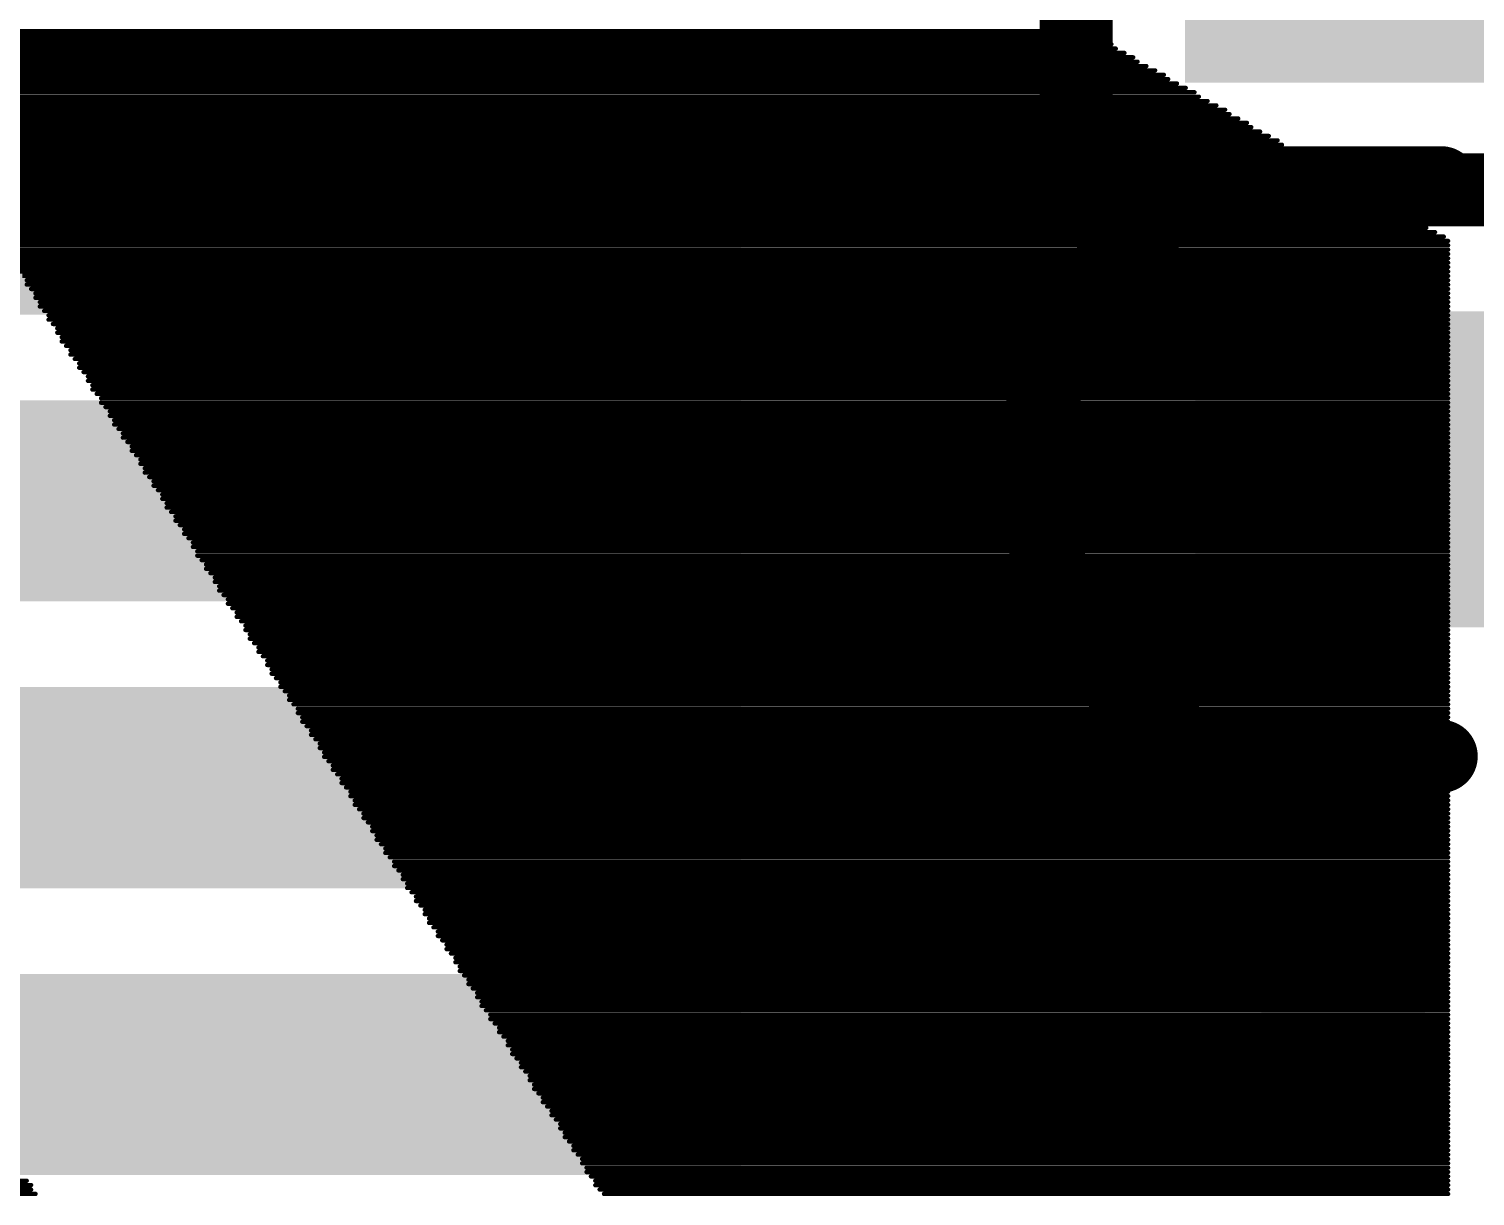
# Model space of a CAD drawing. Header units: millimetres. Extents: x -6 to 151, y -20 to 98.
# Drawn here: x 120.172 to 122.691, y 33.283 to 35.317 of the extents above; entities that cross this region are included whole.
import ezdxf

# ---------------------------------------------------------------- set-up
doc = ezdxf.new("R2010")
doc.units = ezdxf.units.MM
for name, color, linetype in [('BottomOverlay', 54, 'Continuous'), ('TopOverlay', 2, 'Continuous'), ('TopPaste', 8, 'Continuous'), ('TopSolder', 216, 'Continuous'), ('ViaHoleLayer', 16, 'Continuous')]:
    doc.layers.add(name, color=color, linetype=linetype)

# ---------------------------------------------------------------- blocks, each defined once
blk = doc.blocks.new('RES0402_75')
at = {"layer": 'TopPaste'}
for points in [[(-0.75, -0.27), (-0.75, 0.27), (-0.25, 0.27), (-0.25, -0.27)], [(0.25, -0.27), (0.25, 0.27), (0.75, 0.27), (0.75, -0.27)]]:
    blk.add_hatch(color=8, dxfattribs=at).paths.add_polyline_path(points)
at = {"layer": 'TopSolder'}
for points in [[(-0.7754, -0.2954), (-0.7754, 0.2954), (-0.2246, 0.2954), (-0.2246, -0.2954)], [(0.2246, -0.2954), (0.2246, 0.2954), (0.7754, 0.2954), (0.7754, -0.2954)]]:
    blk.add_hatch(color=216, dxfattribs=at).paths.add_polyline_path(points)
at = {"layer": 'TopOverlay', "const_width": 0.127}
for points in [[(-0.9652, -0.4826), (-0.9652, 0.4826)], [(-0.9652, 0.4826), (0.9652, 0.4826)], [(0.9652, -0.4826), (0.9652, 0.4826)], [(-0.9652, -0.4826), (0.9652, -0.4826)]]:
    blk.add_lwpolyline(points, dxfattribs=at)
at = {"layer": 'TopOverlay', "const_width": 0.0635}
for points in [[(-0.997, 0.4826, 1), (-0.9335, 0.4826, 1)], [(-0.997, 0.4826, 1), (-0.9335, 0.4826, 1)], [(0.9335, 0.4826, 1), (0.997, 0.4826, 1)], [(0.9335, 0.4826, 1), (0.997, 0.4826, 1)], [(-0.997, -0.4826, 1), (-0.9335, -0.4826, 1)], [(-0.997, -0.4826, 1), (-0.9335, -0.4826, 1)], [(0.9335, -0.4826, 1), (0.997, -0.4826, 1)], [(0.9335, -0.4826, 1), (0.997, -0.4826, 1)]]:
    blk.add_lwpolyline(points, format="xyb", close=True, dxfattribs=at)
blk = doc.blocks.new('CAP0402_189')
at = {"layer": 'TopPaste'}
for points in [[(-0.75, 0.25), (-0.25, 0.25), (-0.25, -0.25), (-0.75, -0.25)], [(0.25, 0.25), (0.75, 0.25), (0.75, -0.25), (0.25, -0.25)]]:
    blk.add_hatch(color=8, dxfattribs=at).paths.add_polyline_path(points)
at = {"layer": 'TopSolder'}
for points in [[(-0.7754, 0.2754), (-0.2246, 0.2754), (-0.2246, -0.2754), (-0.7754, -0.2754)], [(0.2246, 0.2754), (0.7754, 0.2754), (0.7754, -0.2754), (0.2246, -0.2754)]]:
    blk.add_hatch(color=216, dxfattribs=at).paths.add_polyline_path(points)
at = {"layer": 'TopOverlay', "const_width": 0.127}
for points in [[(-0.7472, -0.4997, -0.613401), (-0.7463, 0.5002)], [(0.7472, 0.4997, -0.613401), (0.7463, -0.5002)]]:
    blk.add_lwpolyline(points, format="xyb", dxfattribs=at)
for points in [[(-0.3466, 0.5), (-0.7466, 0.5)], [(0.7466, 0.5), (0.3466, 0.5)], [(-0.3466, -0.5), (-0.7466, -0.5)], [(0.7466, -0.5), (0.3466, -0.5)]]:
    blk.add_lwpolyline(points, dxfattribs=at)
at = {"layer": 'TopOverlay', "const_width": 0.0635}
for points in [[(-0.7784, 0.5, 1), (-0.7149, 0.5, 1)], [(-0.778, 0.5002, 1), (-0.7145, 0.5002, 1)], [(-0.3784, 0.5, 1), (-0.3149, 0.5, 1)], [(0.3149, 0.5, 1), (0.3784, 0.5, 1)], [(0.7149, 0.5, 1), (0.7784, 0.5, 1)], [(0.7154, 0.4997, 1), (0.7789, 0.4997, 1)], [(-0.7789, -0.4997, 1), (-0.7154, -0.4997, 1)], [(-0.7784, -0.5, 1), (-0.7149, -0.5, 1)], [(-0.3784, -0.5, 1), (-0.3149, -0.5, 1)], [(0.3149, -0.5, 1), (0.3784, -0.5, 1)], [(0.7145, -0.5002, 1), (0.778, -0.5002, 1)], [(0.7149, -0.5, 1), (0.7784, -0.5, 1)]]:
    blk.add_lwpolyline(points, format="xyb", close=True, dxfattribs=at)
blk = doc.blocks.new('TSQFP50P1600X1600X120_100N_286')
at = {"layer": 'TopPaste'}
for points in [[(3.85, -6.65), (4.15, -6.65), (4.15, -8.45), (3.85, -8.45)], [(4.35, -6.65), (4.65, -6.65), (4.65, -8.45), (4.35, -8.45)], [(4.85, -6.65), (5.15, -6.65), (5.15, -8.45), (4.85, -8.45)], [(5.35, -6.65), (5.65, -6.65), (5.65, -8.45), (5.35, -8.45)]]:
    blk.add_hatch(color=8, dxfattribs=at).paths.add_polyline_path(points)
at = {"layer": 'TopSolder'}
for points in [[(3.8246, -6.6246), (4.1754, -6.6246), (4.1754, -8.4754), (3.8246, -8.4754)], [(4.3246, -6.6246), (4.6754, -6.6246), (4.6754, -8.4754), (4.3246, -8.4754)], [(4.8246, -6.6246), (5.1754, -6.6246), (5.1754, -8.4754), (4.8246, -8.4754)], [(5.3246, -6.6246), (5.6754, -6.6246), (5.6754, -8.4754), (5.3246, -8.4754)]]:
    blk.add_hatch(color=216, dxfattribs=at).paths.add_polyline_path(points)

msp = doc.modelspace()

# ---------------------------------------------------------------- hatches: boundary and pattern name
at = {"layer": 'ViaHoleLayer'}
h = msp.add_hatch(color=16, dxfattribs=at)
edge = h.paths.add_edge_path()
edge.add_arc((122.4614, 33.6567), 0.1524, 0, 360)

# ---------------------------------------------------------------- linework, layer by layer
at = {"layer": 'BottomOverlay', "const_width": 0.00762}
for points in [[(115.8016, 35.2984), (122.0423, 35.2984)], [(115.8168, 35.306), (122.0271, 35.306)], [(115.8244, 35.3136), (122.0119, 35.3136)], [(115.7635, 35.2755), (122.0804, 35.2755)], [(115.7711, 35.2832), (122.0652, 35.2832)], [(115.7863, 35.2908), (122.0576, 35.2908)], [(115.7254, 35.2527), (122.1185, 35.2527)], [(115.733, 35.2603), (122.1033, 35.2603)], [(115.7482, 35.2679), (122.0957, 35.2679)], [(115.672, 35.2222), (122.1719, 35.2222)], [(115.6796, 35.2298), (122.1566, 35.2298)], [(115.6949, 35.2374), (122.149, 35.2374)], [(115.7101, 35.2451), (122.1338, 35.2451)], [(115.6263, 35.1993), (122.21, 35.1993)], [(115.6415, 35.207), (122.2024, 35.207)], [(115.6568, 35.2146), (122.1871, 35.2146)], [(115.6187, 35.1917), (122.2252, 35.1917)], [(119.9697, 35.1841), (122.2405, 35.1841)], [(119.9773, 35.1765), (122.2557, 35.1765)], [(119.9849, 35.1689), (122.2633, 35.1689)], [(119.9849, 35.1612), (122.2786, 35.1612)], [(119.9926, 35.1536), (122.2938, 35.1536)], [(120.0002, 35.146), (122.3014, 35.146)], [(120.0002, 35.1384), (122.3167, 35.1384)], [(120.0078, 35.1308), (122.3319, 35.1308)], [(120.0078, 35.1231), (122.3471, 35.1231)], [(120.0154, 35.1155), (122.3548, 35.1155)], [(120.023, 35.1079), (122.37, 35.1079)], [(120.023, 35.1003), (122.3852, 35.1003)], [(120.0307, 35.0927), (122.4005, 35.0927)], [(120.0383, 35.085), (122.4081, 35.085)], [(120.0383, 35.0774), (122.4233, 35.0774)], [(120.0459, 35.0698), (122.4386, 35.0698)], [(120.0459, 35.0622), (122.4462, 35.0622)], [(120.0535, 35.0546), (122.4614, 35.0546)], [(120.0611, 35.0469), (122.4767, 35.0469)], [(120.0611, 35.0393), (122.4919, 35.0393)], [(120.0688, 35.0317), (122.4995, 35.0317)], [(120.0764, 35.0241), (122.5148, 35.0241)], [(120.0764, 35.0165), (122.53, 35.0165)], [(120.084, 35.0088), (122.5453, 35.0088)], [(120.0916, 35.0012), (122.5529, 35.0012)], [(120.0916, 34.9936), (122.5681, 34.9936)], [(120.0992, 34.986), (122.5834, 34.986)], [(120.0992, 34.9784), (122.5986, 34.9784)], [(120.1069, 34.9707), (122.6062, 34.9707)], [(120.1145, 34.9631), (122.6215, 34.9631)], [(120.1145, 34.9555), (122.6367, 34.9555)], [(120.1221, 34.9479), (122.6443, 34.9479)], [(120.1297, 34.9403), (122.6443, 34.9403)], [(120.1297, 34.9326), (122.6443, 34.9326)], [(120.1373, 34.925), (122.6443, 34.925)], [(120.1373, 34.9174), (122.6443, 34.9174)], [(120.145, 34.9098), (122.6443, 34.9098)], [(120.1526, 34.9022), (122.6443, 34.9022)], [(120.1526, 34.8945), (122.6443, 34.8945)], [(120.1602, 34.8869), (122.6443, 34.8869)], [(120.1678, 34.8793), (122.6443, 34.8793)], [(120.1678, 34.8717), (122.6443, 34.8717)], [(120.1754, 34.8641), (122.6443, 34.8641)], [(120.1831, 34.8564), (122.6443, 34.8564)], [(120.1831, 34.8488), (122.6443, 34.8488)], [(120.1907, 34.8412), (122.6443, 34.8412)], [(120.1907, 34.8336), (122.6443, 34.8336)], [(120.1983, 34.826), (122.6443, 34.826)], [(120.2059, 34.8183), (122.6443, 34.8183)], [(120.2059, 34.8107), (122.6443, 34.8107)], [(120.2135, 34.8031), (122.6443, 34.8031)], [(120.2212, 34.7955), (122.6443, 34.7955)], [(120.2212, 34.7879), (122.6443, 34.7879)], [(120.2288, 34.7802), (122.6443, 34.7802)], [(120.2288, 34.7726), (122.6443, 34.7726)], [(120.2364, 34.765), (122.6443, 34.765)], [(120.244, 34.7574), (122.6443, 34.7574)], [(120.244, 34.7498), (122.6443, 34.7498)], [(120.2516, 34.7421), (122.6443, 34.7421)], [(120.2593, 34.7345), (122.6443, 34.7345)], [(120.2593, 34.7269), (122.6443, 34.7269)], [(120.2669, 34.7193), (122.6443, 34.7193)], [(120.2745, 34.7117), (122.6443, 34.7117)], [(120.2745, 34.704), (122.6443, 34.704)], [(120.2821, 34.6964), (122.6443, 34.6964)], [(120.2821, 34.6888), (122.6443, 34.6888)], [(120.2897, 34.6812), (122.6443, 34.6812)], [(120.2974, 34.6736), (122.6443, 34.6736)], [(120.2974, 34.6659), (122.6443, 34.6659)], [(120.305, 34.6583), (122.6443, 34.6583)], [(120.3126, 34.6507), (122.6443, 34.6507)], [(120.3126, 34.6431), (122.6443, 34.6431)], [(120.3202, 34.6355), (122.6443, 34.6355)], [(120.3202, 34.6278), (122.6443, 34.6278)], [(120.3278, 34.6202), (122.6443, 34.6202)], [(120.3355, 34.6126), (122.6443, 34.6126)], [(120.3355, 34.605), (122.6443, 34.605)], [(120.3431, 34.5974), (122.6443, 34.5974)], [(120.3507, 34.5897), (122.6443, 34.5897)], [(120.3507, 34.5821), (122.6443, 34.5821)], [(120.3583, 34.5745), (122.6443, 34.5745)], [(120.3659, 34.5669), (122.6443, 34.5669)], [(120.3659, 34.5593), (122.6443, 34.5593)], [(120.3736, 34.5516), (122.6443, 34.5516)], [(120.3736, 34.544), (122.6443, 34.544)], [(120.3812, 34.5364), (122.6443, 34.5364)], [(120.3888, 34.5288), (122.6443, 34.5288)], [(120.3888, 34.5212), (122.6443, 34.5212)], [(120.3964, 34.5135), (122.6443, 34.5135)], [(120.404, 34.5059), (122.6443, 34.5059)], [(120.404, 34.4983), (122.6443, 34.4983)], [(120.4117, 34.4907), (122.6443, 34.4907)], [(120.4117, 34.4831), (122.6443, 34.4831)], [(120.4193, 34.4754), (122.6443, 34.4754)], [(120.4269, 34.4678), (122.6443, 34.4678)], [(120.4269, 34.4602), (122.6443, 34.4602)], [(120.4345, 34.4526), (122.6443, 34.4526)], [(120.4421, 34.445), (122.6443, 34.445)], [(120.4421, 34.4373), (122.6443, 34.4373)], [(120.4498, 34.4297), (122.6443, 34.4297)], [(120.4574, 34.4221), (122.6443, 34.4221)], [(120.4574, 34.4145), (122.6443, 34.4145)], [(120.465, 34.4069), (122.6443, 34.4069)], [(120.465, 34.3992), (122.6443, 34.3992)], [(120.4726, 34.3916), (122.6443, 34.3916)], [(120.4802, 34.384), (122.6443, 34.384)], [(120.4802, 34.3764), (122.6443, 34.3764)], [(120.4879, 34.3688), (122.6443, 34.3688)], [(120.4955, 34.3611), (122.6443, 34.3611)], [(120.4955, 34.3535), (122.6443, 34.3535)], [(120.5031, 34.3459), (122.6443, 34.3459)], [(120.5031, 34.3383), (122.6443, 34.3383)], [(120.5107, 34.3307), (122.6443, 34.3307)], [(120.5183, 34.323), (122.6443, 34.323)], [(120.5183, 34.3154), (122.6443, 34.3154)], [(120.526, 34.3078), (122.6443, 34.3078)], [(120.5336, 34.3002), (122.6443, 34.3002)], [(120.5336, 34.2926), (122.6443, 34.2926)], [(120.5412, 34.2849), (122.6443, 34.2849)], [(120.5488, 34.2773), (122.6443, 34.2773)], [(120.5488, 34.2697), (122.6443, 34.2697)], [(120.5564, 34.2621), (122.6443, 34.2621)], [(120.5564, 34.2545), (122.6443, 34.2545)], [(120.5641, 34.2468), (122.6443, 34.2468)], [(120.5717, 34.2392), (122.6443, 34.2392)], [(120.5717, 34.2316), (122.6443, 34.2316)], [(120.5793, 34.224), (122.6443, 34.224)], [(120.5869, 34.2164), (122.6443, 34.2164)], [(120.5869, 34.2087), (122.6443, 34.2087)], [(120.5945, 34.2011), (122.6443, 34.2011)], [(120.5945, 34.1935), (122.6443, 34.1935)], [(120.6022, 34.1859), (122.6443, 34.1859)], [(120.6098, 34.1783), (122.6443, 34.1783)], [(120.6098, 34.1706), (122.6443, 34.1706)], [(120.6174, 34.163), (122.6443, 34.163)], [(120.625, 34.1554), (122.6443, 34.1554)], [(120.625, 34.1478), (122.6443, 34.1478)], [(120.6326, 34.1402), (122.6443, 34.1402)], [(120.6403, 34.1325), (122.6443, 34.1325)], [(120.6403, 34.1249), (122.6443, 34.1249)], [(120.6479, 34.1173), (122.6443, 34.1173)], [(120.6479, 34.1097), (122.6443, 34.1097)], [(120.6555, 34.1021), (122.6443, 34.1021)], [(120.6631, 34.0944), (122.6443, 34.0944)], [(120.6631, 34.0868), (122.6443, 34.0868)], [(120.6707, 34.0792), (122.6443, 34.0792)], [(120.6784, 34.0716), (122.6443, 34.0716)], [(120.6784, 34.064), (122.6443, 34.064)], [(120.686, 34.0563), (122.6443, 34.0563)], [(120.686, 34.0487), (122.6443, 34.0487)], [(120.6936, 34.0411), (122.6443, 34.0411)], [(120.7012, 34.0335), (122.6443, 34.0335)], [(120.7012, 34.0259), (122.6443, 34.0259)], [(120.7088, 34.0182), (122.6443, 34.0182)], [(120.7165, 34.0106), (122.6443, 34.0106)], [(120.7165, 34.003), (122.6443, 34.003)], [(120.7241, 33.9954), (122.6443, 33.9954)], [(120.7317, 33.9878), (122.6443, 33.9878)], [(120.7317, 33.9801), (122.6443, 33.9801)], [(120.7393, 33.9725), (122.6443, 33.9725)], [(120.7393, 33.9649), (122.6443, 33.9649)], [(120.7469, 33.9573), (122.6443, 33.9573)], [(120.7546, 33.9497), (122.6443, 33.9497)], [(120.7546, 33.942), (122.6443, 33.942)], [(120.7622, 33.9344), (122.6443, 33.9344)], [(120.7698, 33.9268), (122.6443, 33.9268)], [(120.7698, 33.9192), (122.6443, 33.9192)], [(120.7774, 33.9116), (122.6443, 33.9116)], [(120.7774, 33.9039), (122.6443, 33.9039)], [(120.785, 33.8963), (122.6443, 33.8963)], [(120.7927, 33.8887), (122.6443, 33.8887)], [(120.7927, 33.8811), (122.6443, 33.8811)], [(120.8003, 33.8735), (122.6443, 33.8735)], [(120.8079, 33.8658), (122.6443, 33.8658)], [(120.8079, 33.8582), (122.6443, 33.8582)], [(120.8155, 33.8506), (122.6443, 33.8506)], [(120.8231, 33.843), (122.6443, 33.843)], [(120.8231, 33.8354), (122.6443, 33.8354)], [(120.8308, 33.8277), (122.6443, 33.8277)], [(120.8308, 33.8201), (122.6443, 33.8201)], [(120.8384, 33.8125), (122.6443, 33.8125)], [(120.846, 33.8049), (122.6443, 33.8049)], [(120.846, 33.7973), (122.6443, 33.7973)], [(120.8536, 33.7896), (122.6443, 33.7896)], [(120.8612, 33.782), (122.6443, 33.782)], [(120.8612, 33.7744), (122.6443, 33.7744)], [(120.8689, 33.7668), (122.6443, 33.7668)], [(120.8689, 33.7592), (122.6443, 33.7592)], [(120.8765, 33.7515), (122.6443, 33.7515)], [(120.8841, 33.7439), (122.6443, 33.7439)], [(120.8841, 33.7363), (122.6443, 33.7363)], [(120.8917, 33.7287), (122.6443, 33.7287)], [(120.8993, 33.7211), (122.6443, 33.7211)], [(120.8993, 33.7134), (122.6443, 33.7134)], [(120.907, 33.7058), (122.6443, 33.7058)], [(120.9146, 33.6982), (122.6443, 33.6982)], [(120.9146, 33.6906), (122.6443, 33.6906)], [(120.9222, 33.683), (122.6443, 33.683)], [(120.9222, 33.6753), (122.6443, 33.6753)], [(120.9298, 33.6677), (122.6443, 33.6677)], [(120.9374, 33.6601), (122.6443, 33.6601)], [(120.9374, 33.6525), (122.6443, 33.6525)], [(120.9451, 33.6449), (122.6443, 33.6449)], [(120.9527, 33.6372), (122.6443, 33.6372)], [(120.9527, 33.6296), (122.6443, 33.6296)], [(120.9603, 33.622), (122.6443, 33.622)], [(120.9603, 33.6144), (122.6443, 33.6144)], [(120.9679, 33.6068), (122.6443, 33.6068)], [(120.9755, 33.5991), (122.6443, 33.5991)], [(120.9755, 33.5915), (122.6443, 33.5915)], [(120.9832, 33.5839), (122.6443, 33.5839)], [(120.9908, 33.5763), (122.6443, 33.5763)], [(120.9908, 33.5687), (122.6443, 33.5687)], [(120.9984, 33.561), (122.6443, 33.561)], [(121.006, 33.5534), (122.6443, 33.5534)], [(121.006, 33.5458), (122.6443, 33.5458)], [(121.0136, 33.5382), (122.6443, 33.5382)], [(121.0136, 33.5306), (122.6443, 33.5306)], [(121.0213, 33.5229), (122.6443, 33.5229)], [(121.0289, 33.5153), (122.6443, 33.5153)], [(121.0289, 33.5077), (122.6443, 33.5077)], [(121.0365, 33.5001), (122.6443, 33.5001)], [(121.0441, 33.4925), (122.6443, 33.4925)], [(121.0441, 33.4848), (122.6443, 33.4848)], [(121.0517, 33.4772), (122.6443, 33.4772)], [(121.0517, 33.4696), (122.6443, 33.4696)], [(121.0594, 33.462), (122.6443, 33.462)], [(121.067, 33.4544), (122.6443, 33.4544)], [(121.067, 33.4467), (122.6443, 33.4467)], [(121.0746, 33.4391), (122.6443, 33.4391)], [(121.0822, 33.4315), (122.6443, 33.4315)], [(121.0822, 33.4239), (122.6443, 33.4239)], [(121.0898, 33.4163), (122.6443, 33.4163)], [(121.0975, 33.4086), (122.6443, 33.4086)], [(121.0975, 33.401), (122.6443, 33.401)], [(121.1051, 33.3934), (122.6443, 33.3934)], [(121.1051, 33.3858), (122.6443, 33.3858)], [(121.1127, 33.3782), (122.6443, 33.3782)], [(121.1203, 33.3705), (122.6443, 33.3705)], [(121.1203, 33.3629), (122.6443, 33.3629)], [(121.1279, 33.3553), (122.6443, 33.3553)], [(121.1356, 33.3477), (122.6443, 33.3477)], [(121.1356, 33.3401), (122.6443, 33.3401)], [(121.1432, 33.3324), (122.6443, 33.3324)], [(119.1086, 33.3096), (120.1678, 33.3096)], [(121.1432, 33.3248), (122.6443, 33.3248)], [(121.1508, 33.3172), (122.6443, 33.3172)], [(121.1584, 33.3096), (122.6443, 33.3096)], [(119.1086, 33.302), (120.1754, 33.302)], [(119.1163, 33.2943), (120.1754, 33.2943)], [(119.1239, 33.2867), (120.1831, 33.2867)], [(121.1584, 33.302), (122.6443, 33.302)], [(121.166, 33.2943), (122.6443, 33.2943)], [(121.1737, 33.2867), (122.6443, 33.2867)]]:
    msp.add_lwpolyline(points, dxfattribs=at)
at = {"layer": 'BottomOverlay', "const_width": 0.00381}
for points in [[(122.0099, 35.3136, 1), (122.0138, 35.3136, 1)], [(122.0252, 35.306, 1), (122.029, 35.306, 1)], [(122.0404, 35.2984, 1), (122.0442, 35.2984, 1)], [(122.0557, 35.2908, 1), (122.0595, 35.2908, 1)], [(122.0633, 35.2832, 1), (122.0671, 35.2832, 1)], [(122.0785, 35.2755, 1), (122.0823, 35.2755, 1)], [(122.0938, 35.2679, 1), (122.0976, 35.2679, 1)], [(122.1014, 35.2603, 1), (122.1052, 35.2603, 1)], [(122.1166, 35.2527, 1), (122.1204, 35.2527, 1)], [(122.1319, 35.2451, 1), (122.1357, 35.2451, 1)], [(122.1471, 35.2374, 1), (122.1509, 35.2374, 1)], [(122.1547, 35.2298, 1), (122.1585, 35.2298, 1)], [(122.17, 35.2222, 1), (122.1738, 35.2222, 1)], [(122.1852, 35.2146, 1), (122.189, 35.2146, 1)], [(122.2004, 35.207, 1), (122.2043, 35.207, 1)], [(122.2081, 35.1993, 1), (122.2119, 35.1993, 1)], [(122.2233, 35.1917, 1), (122.2271, 35.1917, 1)], [(122.2385, 35.1841, 1), (122.2424, 35.1841, 1)], [(122.2538, 35.1765, 1), (122.2576, 35.1765, 1)], [(122.2614, 35.1689, 1), (122.2652, 35.1689, 1)], [(122.2766, 35.1612, 1), (122.2805, 35.1612, 1)], [(122.2919, 35.1536, 1), (122.2957, 35.1536, 1)], [(122.2995, 35.146, 1), (122.3033, 35.146, 1)], [(122.3147, 35.1384, 1), (122.3186, 35.1384, 1)], [(122.33, 35.1308, 1), (122.3338, 35.1308, 1)], [(122.3452, 35.1231, 1), (122.349, 35.1231, 1)], [(122.3528, 35.1155, 1), (122.3567, 35.1155, 1)], [(122.3681, 35.1079, 1), (122.3719, 35.1079, 1)], [(122.3833, 35.1003, 1), (122.3871, 35.1003, 1)], [(122.3986, 35.0927, 1), (122.4024, 35.0927, 1)], [(122.4062, 35.085, 1), (122.41, 35.085, 1)], [(122.4214, 35.0774, 1), (122.4252, 35.0774, 1)], [(122.4367, 35.0698, 1), (122.4405, 35.0698, 1)], [(122.4443, 35.0622, 1), (122.4481, 35.0622, 1)], [(122.4595, 35.0546, 1), (122.4633, 35.0546, 1)], [(122.4748, 35.0469, 1), (122.4786, 35.0469, 1)], [(122.49, 35.0393, 1), (122.4938, 35.0393, 1)], [(122.4976, 35.0317, 1), (122.5014, 35.0317, 1)], [(122.5129, 35.0241, 1), (122.5167, 35.0241, 1)], [(122.5281, 35.0165, 1), (122.5319, 35.0165, 1)], [(122.5433, 35.0088, 1), (122.5472, 35.0088, 1)], [(122.551, 35.0012, 1), (122.5548, 35.0012, 1)], [(122.5662, 34.9936, 1), (122.57, 34.9936, 1)], [(122.5814, 34.986, 1), (122.5853, 34.986, 1)], [(122.5967, 34.9784, 1), (122.6005, 34.9784, 1)], [(122.6043, 34.9707, 1), (122.6081, 34.9707, 1)], [(122.6195, 34.9631, 1), (122.6234, 34.9631, 1)], [(122.6348, 34.9555, 1), (122.6386, 34.9555, 1)], [(122.6424, 34.9479, 1), (122.6462, 34.9479, 1)], [(122.6424, 34.9403, 1), (122.6462, 34.9403, 1)], [(122.6424, 34.9326, 1), (122.6462, 34.9326, 1)], [(122.6424, 34.925, 1), (122.6462, 34.925, 1)], [(122.6424, 34.9174, 1), (122.6462, 34.9174, 1)], [(122.6424, 34.9098, 1), (122.6462, 34.9098, 1)], [(122.6424, 34.9022, 1), (122.6462, 34.9022, 1)], [(122.6424, 34.8945, 1), (122.6462, 34.8945, 1)], [(120.1659, 34.8793, 1), (120.1697, 34.8793, 1)], [(120.1659, 34.8717, 1), (120.1697, 34.8717, 1)], [(122.6424, 34.8869, 1), (122.6462, 34.8869, 1)], [(122.6424, 34.8793, 1), (122.6462, 34.8793, 1)], [(122.6424, 34.8717, 1), (122.6462, 34.8717, 1)], [(120.1735, 34.8641, 1), (120.1773, 34.8641, 1)], [(120.1811, 34.8564, 1), (120.185, 34.8564, 1)], [(120.1811, 34.8488, 1), (120.185, 34.8488, 1)], [(122.6424, 34.8641, 1), (122.6462, 34.8641, 1)], [(122.6424, 34.8564, 1), (122.6462, 34.8564, 1)], [(122.6424, 34.8488, 1), (122.6462, 34.8488, 1)], [(120.1888, 34.8412, 1), (120.1926, 34.8412, 1)], [(120.1888, 34.8336, 1), (120.1926, 34.8336, 1)], [(120.1964, 34.826, 1), (120.2002, 34.826, 1)], [(120.204, 34.8183, 1), (120.2078, 34.8183, 1)], [(122.6424, 34.8412, 1), (122.6462, 34.8412, 1)], [(122.6424, 34.8336, 1), (122.6462, 34.8336, 1)], [(122.6424, 34.826, 1), (122.6462, 34.826, 1)], [(122.6424, 34.8183, 1), (122.6462, 34.8183, 1)], [(120.204, 34.8107, 1), (120.2078, 34.8107, 1)], [(120.2116, 34.8031, 1), (120.2154, 34.8031, 1)], [(120.2192, 34.7955, 1), (120.2231, 34.7955, 1)], [(122.6424, 34.8107, 1), (122.6462, 34.8107, 1)], [(122.6424, 34.8031, 1), (122.6462, 34.8031, 1)], [(122.6424, 34.7955, 1), (122.6462, 34.7955, 1)], [(120.2192, 34.7879, 1), (120.2231, 34.7879, 1)], [(120.2269, 34.7802, 1), (120.2307, 34.7802, 1)], [(120.2269, 34.7726, 1), (120.2307, 34.7726, 1)], [(122.6424, 34.7879, 1), (122.6462, 34.7879, 1)], [(122.6424, 34.7802, 1), (122.6462, 34.7802, 1)], [(122.6424, 34.7726, 1), (122.6462, 34.7726, 1)], [(120.2345, 34.765, 1), (120.2383, 34.765, 1)], [(120.2421, 34.7574, 1), (120.2459, 34.7574, 1)], [(120.2421, 34.7498, 1), (120.2459, 34.7498, 1)], [(122.6424, 34.765, 1), (122.6462, 34.765, 1)], [(122.6424, 34.7574, 1), (122.6462, 34.7574, 1)], [(122.6424, 34.7498, 1), (122.6462, 34.7498, 1)], [(120.2497, 34.7421, 1), (120.2535, 34.7421, 1)], [(120.2573, 34.7345, 1), (120.2612, 34.7345, 1)], [(120.2573, 34.7269, 1), (120.2612, 34.7269, 1)], [(120.265, 34.7193, 1), (120.2688, 34.7193, 1)], [(122.6424, 34.7421, 1), (122.6462, 34.7421, 1)], [(122.6424, 34.7345, 1), (122.6462, 34.7345, 1)], [(122.6424, 34.7269, 1), (122.6462, 34.7269, 1)], [(122.6424, 34.7193, 1), (122.6462, 34.7193, 1)], [(120.2726, 34.7117, 1), (120.2764, 34.7117, 1)], [(120.2726, 34.704, 1), (120.2764, 34.704, 1)], [(120.2802, 34.6964, 1), (120.284, 34.6964, 1)], [(122.6424, 34.7117, 1), (122.6462, 34.7117, 1)], [(122.6424, 34.704, 1), (122.6462, 34.704, 1)], [(122.6424, 34.6964, 1), (122.6462, 34.6964, 1)], [(120.2802, 34.6888, 1), (120.284, 34.6888, 1)], [(120.2878, 34.6812, 1), (120.2916, 34.6812, 1)], [(120.2954, 34.6736, 1), (120.2993, 34.6736, 1)], [(122.6424, 34.6888, 1), (122.6462, 34.6888, 1)], [(122.6424, 34.6812, 1), (122.6462, 34.6812, 1)], [(122.6424, 34.6736, 1), (122.6462, 34.6736, 1)], [(120.2954, 34.6659, 1), (120.2993, 34.6659, 1)], [(120.3031, 34.6583, 1), (120.3069, 34.6583, 1)], [(120.3107, 34.6507, 1), (120.3145, 34.6507, 1)], [(120.3107, 34.6431, 1), (120.3145, 34.6431, 1)], [(122.6424, 34.6659, 1), (122.6462, 34.6659, 1)], [(122.6424, 34.6583, 1), (122.6462, 34.6583, 1)], [(122.6424, 34.6507, 1), (122.6462, 34.6507, 1)], [(122.6424, 34.6431, 1), (122.6462, 34.6431, 1)], [(120.3183, 34.6355, 1), (120.3221, 34.6355, 1)], [(120.3183, 34.6278, 1), (120.3221, 34.6278, 1)], [(120.3259, 34.6202, 1), (120.3297, 34.6202, 1)], [(122.6424, 34.6355, 1), (122.6462, 34.6355, 1)], [(122.6424, 34.6278, 1), (122.6462, 34.6278, 1)], [(122.6424, 34.6202, 1), (122.6462, 34.6202, 1)], [(120.3335, 34.6126, 1), (120.3374, 34.6126, 1)], [(120.3335, 34.605, 1), (120.3374, 34.605, 1)], [(120.3412, 34.5974, 1), (120.345, 34.5974, 1)], [(122.6424, 34.6126, 1), (122.6462, 34.6126, 1)], [(122.6424, 34.605, 1), (122.6462, 34.605, 1)], [(122.6424, 34.5974, 1), (122.6462, 34.5974, 1)], [(120.3488, 34.5897, 1), (120.3526, 34.5897, 1)], [(120.3488, 34.5821, 1), (120.3526, 34.5821, 1)], [(120.3564, 34.5745, 1), (120.3602, 34.5745, 1)], [(120.364, 34.5669, 1), (120.3678, 34.5669, 1)], [(122.6424, 34.5897, 1), (122.6462, 34.5897, 1)], [(122.6424, 34.5821, 1), (122.6462, 34.5821, 1)], [(122.6424, 34.5745, 1), (122.6462, 34.5745, 1)], [(122.6424, 34.5669, 1), (122.6462, 34.5669, 1)], [(120.364, 34.5593, 1), (120.3678, 34.5593, 1)], [(120.3716, 34.5516, 1), (120.3755, 34.5516, 1)], [(120.3716, 34.544, 1), (120.3755, 34.544, 1)], [(122.6424, 34.5593, 1), (122.6462, 34.5593, 1)], [(122.6424, 34.5516, 1), (122.6462, 34.5516, 1)], [(122.6424, 34.544, 1), (122.6462, 34.544, 1)], [(120.3793, 34.5364, 1), (120.3831, 34.5364, 1)], [(120.3869, 34.5288, 1), (120.3907, 34.5288, 1)], [(120.3869, 34.5212, 1), (120.3907, 34.5212, 1)], [(122.6424, 34.5364, 1), (122.6462, 34.5364, 1)], [(122.6424, 34.5288, 1), (122.6462, 34.5288, 1)], [(122.6424, 34.5212, 1), (122.6462, 34.5212, 1)], [(120.3945, 34.5135, 1), (120.3983, 34.5135, 1)], [(120.4021, 34.5059, 1), (120.4059, 34.5059, 1)], [(120.4021, 34.4983, 1), (120.4059, 34.4983, 1)], [(120.4097, 34.4907, 1), (120.4136, 34.4907, 1)], [(122.6424, 34.5135, 1), (122.6462, 34.5135, 1)], [(122.6424, 34.5059, 1), (122.6462, 34.5059, 1)], [(122.6424, 34.4983, 1), (122.6462, 34.4983, 1)], [(122.6424, 34.4907, 1), (122.6462, 34.4907, 1)], [(120.4097, 34.4831, 1), (120.4136, 34.4831, 1)], [(120.4174, 34.4754, 1), (120.4212, 34.4754, 1)], [(120.425, 34.4678, 1), (120.4288, 34.4678, 1)], [(122.6424, 34.4831, 1), (122.6462, 34.4831, 1)], [(122.6424, 34.4754, 1), (122.6462, 34.4754, 1)], [(122.6424, 34.4678, 1), (122.6462, 34.4678, 1)], [(120.425, 34.4602, 1), (120.4288, 34.4602, 1)], [(120.4326, 34.4526, 1), (120.4364, 34.4526, 1)], [(120.4402, 34.445, 1), (120.444, 34.445, 1)], [(122.6424, 34.4602, 1), (122.6462, 34.4602, 1)], [(122.6424, 34.4526, 1), (122.6462, 34.4526, 1)], [(122.6424, 34.445, 1), (122.6462, 34.445, 1)], [(120.4402, 34.4373, 1), (120.444, 34.4373, 1)], [(120.4478, 34.4297, 1), (120.4517, 34.4297, 1)], [(120.4555, 34.4221, 1), (120.4593, 34.4221, 1)], [(122.6424, 34.4373, 1), (122.6462, 34.4373, 1)], [(122.6424, 34.4297, 1), (122.6462, 34.4297, 1)], [(122.6424, 34.4221, 1), (122.6462, 34.4221, 1)], [(120.4555, 34.4145, 1), (120.4593, 34.4145, 1)], [(120.4631, 34.4069, 1), (120.4669, 34.4069, 1)], [(120.4631, 34.3992, 1), (120.4669, 34.3992, 1)], [(120.4707, 34.3916, 1), (120.4745, 34.3916, 1)], [(122.6424, 34.4145, 1), (122.6462, 34.4145, 1)], [(122.6424, 34.4069, 1), (122.6462, 34.4069, 1)], [(122.6424, 34.3992, 1), (122.6462, 34.3992, 1)], [(122.6424, 34.3916, 1), (122.6462, 34.3916, 1)], [(120.4783, 34.384, 1), (120.4821, 34.384, 1)], [(120.4783, 34.3764, 1), (120.4821, 34.3764, 1)], [(120.4859, 34.3688, 1), (120.4898, 34.3688, 1)], [(122.6424, 34.384, 1), (122.6462, 34.384, 1)], [(122.6424, 34.3764, 1), (122.6462, 34.3764, 1)], [(122.6424, 34.3688, 1), (122.6462, 34.3688, 1)], [(120.4936, 34.3611, 1), (120.4974, 34.3611, 1)], [(120.4936, 34.3535, 1), (120.4974, 34.3535, 1)], [(120.5012, 34.3459, 1), (120.505, 34.3459, 1)], [(122.6424, 34.3611, 1), (122.6462, 34.3611, 1)], [(122.6424, 34.3535, 1), (122.6462, 34.3535, 1)], [(122.6424, 34.3459, 1), (122.6462, 34.3459, 1)], [(120.5012, 34.3383, 1), (120.505, 34.3383, 1)], [(120.5088, 34.3307, 1), (120.5126, 34.3307, 1)], [(120.5164, 34.323, 1), (120.5202, 34.323, 1)], [(120.5164, 34.3154, 1), (120.5202, 34.3154, 1)], [(122.6424, 34.3383, 1), (122.6462, 34.3383, 1)], [(122.6424, 34.3307, 1), (122.6462, 34.3307, 1)], [(122.6424, 34.323, 1), (122.6462, 34.323, 1)], [(122.6424, 34.3154, 1), (122.6462, 34.3154, 1)], [(120.524, 34.3078, 1), (120.5279, 34.3078, 1)], [(120.5317, 34.3002, 1), (120.5355, 34.3002, 1)], [(120.5317, 34.2926, 1), (120.5355, 34.2926, 1)], [(122.6424, 34.3078, 1), (122.6462, 34.3078, 1)], [(122.6424, 34.3002, 1), (122.6462, 34.3002, 1)], [(122.6424, 34.2926, 1), (122.6462, 34.2926, 1)], [(120.5393, 34.2849, 1), (120.5431, 34.2849, 1)], [(120.5469, 34.2773, 1), (120.5507, 34.2773, 1)], [(120.5469, 34.2697, 1), (120.5507, 34.2697, 1)], [(122.6424, 34.2849, 1), (122.6462, 34.2849, 1)], [(122.6424, 34.2773, 1), (122.6462, 34.2773, 1)], [(122.6424, 34.2697, 1), (122.6462, 34.2697, 1)], [(120.5545, 34.2621, 1), (120.5583, 34.2621, 1)], [(120.5545, 34.2545, 1), (120.5583, 34.2545, 1)], [(120.5621, 34.2468, 1), (120.566, 34.2468, 1)], [(120.5698, 34.2392, 1), (120.5736, 34.2392, 1)], [(122.6424, 34.2621, 1), (122.6462, 34.2621, 1)], [(122.6424, 34.2545, 1), (122.6462, 34.2545, 1)], [(122.6424, 34.2468, 1), (122.6462, 34.2468, 1)], [(122.6424, 34.2392, 1), (122.6462, 34.2392, 1)], [(120.5698, 34.2316, 1), (120.5736, 34.2316, 1)], [(120.5774, 34.224, 1), (120.5812, 34.224, 1)], [(120.585, 34.2164, 1), (120.5888, 34.2164, 1)], [(122.6424, 34.2316, 1), (122.6462, 34.2316, 1)], [(122.6424, 34.224, 1), (122.6462, 34.224, 1)], [(122.6424, 34.2164, 1), (122.6462, 34.2164, 1)], [(120.585, 34.2087, 1), (120.5888, 34.2087, 1)], [(120.5926, 34.2011, 1), (120.5964, 34.2011, 1)], [(120.5926, 34.1935, 1), (120.5964, 34.1935, 1)], [(122.6424, 34.2087, 1), (122.6462, 34.2087, 1)], [(122.6424, 34.2011, 1), (122.6462, 34.2011, 1)], [(122.6424, 34.1935, 1), (122.6462, 34.1935, 1)], [(120.6002, 34.1859, 1), (120.6041, 34.1859, 1)], [(120.6079, 34.1783, 1), (120.6117, 34.1783, 1)], [(120.6079, 34.1706, 1), (120.6117, 34.1706, 1)], [(120.6155, 34.163, 1), (120.6193, 34.163, 1)], [(122.6424, 34.1859, 1), (122.6462, 34.1859, 1)], [(122.6424, 34.1783, 1), (122.6462, 34.1783, 1)], [(122.6424, 34.1706, 1), (122.6462, 34.1706, 1)], [(122.6424, 34.163, 1), (122.6462, 34.163, 1)], [(120.6231, 34.1554, 1), (120.6269, 34.1554, 1)], [(120.6231, 34.1478, 1), (120.6269, 34.1478, 1)], [(120.6307, 34.1402, 1), (120.6345, 34.1402, 1)], [(122.6424, 34.1554, 1), (122.6462, 34.1554, 1)], [(122.6424, 34.1478, 1), (122.6462, 34.1478, 1)], [(122.6424, 34.1402, 1), (122.6462, 34.1402, 1)], [(120.6383, 34.1325, 1), (120.6422, 34.1325, 1)], [(120.6383, 34.1249, 1), (120.6422, 34.1249, 1)], [(120.646, 34.1173, 1), (120.6498, 34.1173, 1)], [(122.6424, 34.1325, 1), (122.6462, 34.1325, 1)], [(122.6424, 34.1249, 1), (122.6462, 34.1249, 1)], [(122.6424, 34.1173, 1), (122.6462, 34.1173, 1)], [(120.646, 34.1097, 1), (120.6498, 34.1097, 1)], [(120.6536, 34.1021, 1), (120.6574, 34.1021, 1)], [(120.6612, 34.0944, 1), (120.665, 34.0944, 1)], [(122.6424, 34.1097, 1), (122.6462, 34.1097, 1)], [(122.6424, 34.1021, 1), (122.6462, 34.1021, 1)], [(122.6424, 34.0944, 1), (122.6462, 34.0944, 1)], [(120.6612, 34.0868, 1), (120.665, 34.0868, 1)], [(120.6688, 34.0792, 1), (120.6726, 34.0792, 1)], [(120.6764, 34.0716, 1), (120.6803, 34.0716, 1)], [(120.6764, 34.064, 1), (120.6803, 34.064, 1)], [(122.6424, 34.0868, 1), (122.6462, 34.0868, 1)], [(122.6424, 34.0792, 1), (122.6462, 34.0792, 1)], [(122.6424, 34.0716, 1), (122.6462, 34.0716, 1)], [(122.6424, 34.064, 1), (122.6462, 34.064, 1)], [(120.6841, 34.0563, 1), (120.6879, 34.0563, 1)], [(120.6841, 34.0487, 1), (120.6879, 34.0487, 1)], [(120.6917, 34.0411, 1), (120.6955, 34.0411, 1)], [(122.6424, 34.0563, 1), (122.6462, 34.0563, 1)], [(122.6424, 34.0487, 1), (122.6462, 34.0487, 1)], [(122.6424, 34.0411, 1), (122.6462, 34.0411, 1)], [(120.6993, 34.0335, 1), (120.7031, 34.0335, 1)], [(120.6993, 34.0259, 1), (120.7031, 34.0259, 1)], [(120.7069, 34.0182, 1), (120.7107, 34.0182, 1)], [(122.6424, 34.0335, 1), (122.6462, 34.0335, 1)], [(122.6424, 34.0259, 1), (122.6462, 34.0259, 1)], [(122.6424, 34.0182, 1), (122.6462, 34.0182, 1)], [(120.7145, 34.0106, 1), (120.7184, 34.0106, 1)], [(120.7145, 34.003, 1), (120.7184, 34.003, 1)], [(120.7222, 33.9954, 1), (120.726, 33.9954, 1)], [(120.7298, 33.9878, 1), (120.7336, 33.9878, 1)], [(122.6424, 34.0106, 1), (122.6462, 34.0106, 1)], [(122.6424, 34.003, 1), (122.6462, 34.003, 1)], [(122.6424, 33.9954, 1), (122.6462, 33.9954, 1)], [(122.6424, 33.9878, 1), (122.6462, 33.9878, 1)], [(120.7298, 33.9801, 1), (120.7336, 33.9801, 1)], [(120.7374, 33.9725, 1), (120.7412, 33.9725, 1)], [(120.7374, 33.9649, 1), (120.7412, 33.9649, 1)], [(122.6424, 33.9801, 1), (122.6462, 33.9801, 1)], [(122.6424, 33.9725, 1), (122.6462, 33.9725, 1)], [(122.6424, 33.9649, 1), (122.6462, 33.9649, 1)], [(120.745, 33.9573, 1), (120.7488, 33.9573, 1)], [(120.7526, 33.9497, 1), (120.7565, 33.9497, 1)], [(120.7526, 33.942, 1), (120.7565, 33.942, 1)], [(122.6424, 33.9573, 1), (122.6462, 33.9573, 1)], [(122.6424, 33.9497, 1), (122.6462, 33.9497, 1)], [(122.6424, 33.942, 1), (122.6462, 33.942, 1)], [(120.7603, 33.9344, 1), (120.7641, 33.9344, 1)], [(120.7679, 33.9268, 1), (120.7717, 33.9268, 1)], [(120.7679, 33.9192, 1), (120.7717, 33.9192, 1)], [(120.7755, 33.9116, 1), (120.7793, 33.9116, 1)], [(122.6424, 33.9344, 1), (122.6462, 33.9344, 1)], [(122.6424, 33.9268, 1), (122.6462, 33.9268, 1)], [(122.6424, 33.9192, 1), (122.6462, 33.9192, 1)], [(122.6424, 33.9116, 1), (122.6462, 33.9116, 1)], [(120.7755, 33.9039, 1), (120.7793, 33.9039, 1)], [(120.7831, 33.8963, 1), (120.7869, 33.8963, 1)], [(120.7907, 33.8887, 1), (120.7946, 33.8887, 1)], [(122.6424, 33.9039, 1), (122.6462, 33.9039, 1)], [(122.6424, 33.8963, 1), (122.6462, 33.8963, 1)], [(122.6424, 33.8887, 1), (122.6462, 33.8887, 1)], [(120.7907, 33.8811, 1), (120.7946, 33.8811, 1)], [(120.7984, 33.8735, 1), (120.8022, 33.8735, 1)], [(120.806, 33.8658, 1), (120.8098, 33.8658, 1)], [(122.6424, 33.8811, 1), (122.6462, 33.8811, 1)], [(122.6424, 33.8735, 1), (122.6462, 33.8735, 1)], [(122.6424, 33.8658, 1), (122.6462, 33.8658, 1)], [(120.806, 33.8582, 1), (120.8098, 33.8582, 1)], [(120.8136, 33.8506, 1), (120.8174, 33.8506, 1)], [(120.8212, 33.843, 1), (120.825, 33.843, 1)], [(120.8212, 33.8354, 1), (120.825, 33.8354, 1)], [(122.6424, 33.8582, 1), (122.6462, 33.8582, 1)], [(122.6424, 33.8506, 1), (122.6462, 33.8506, 1)], [(122.6424, 33.843, 1), (122.6462, 33.843, 1)], [(122.6424, 33.8354, 1), (122.6462, 33.8354, 1)], [(120.8288, 33.8277, 1), (120.8327, 33.8277, 1)], [(120.8288, 33.8201, 1), (120.8327, 33.8201, 1)], [(120.8365, 33.8125, 1), (120.8403, 33.8125, 1)], [(122.6424, 33.8277, 1), (122.6462, 33.8277, 1)], [(122.6424, 33.8201, 1), (122.6462, 33.8201, 1)], [(122.6424, 33.8125, 1), (122.6462, 33.8125, 1)], [(120.8441, 33.8049, 1), (120.8479, 33.8049, 1)], [(120.8441, 33.7973, 1), (120.8479, 33.7973, 1)], [(120.8517, 33.7896, 1), (120.8555, 33.7896, 1)], [(122.6424, 33.8049, 1), (122.6462, 33.8049, 1)], [(122.6424, 33.7973, 1), (122.6462, 33.7973, 1)], [(122.6424, 33.7896, 1), (122.6462, 33.7896, 1)], [(120.8593, 33.782, 1), (120.8631, 33.782, 1)], [(120.8593, 33.7744, 1), (120.8631, 33.7744, 1)], [(120.8669, 33.7668, 1), (120.8708, 33.7668, 1)], [(122.6424, 33.782, 1), (122.6462, 33.782, 1)], [(122.6424, 33.7744, 1), (122.6462, 33.7744, 1)], [(122.6424, 33.7668, 1), (122.6462, 33.7668, 1)], [(120.8669, 33.7592, 1), (120.8708, 33.7592, 1)], [(120.8746, 33.7515, 1), (120.8784, 33.7515, 1)], [(120.8822, 33.7439, 1), (120.886, 33.7439, 1)], [(120.8822, 33.7363, 1), (120.886, 33.7363, 1)], [(122.6424, 33.7592, 1), (122.6462, 33.7592, 1)], [(122.6424, 33.7515, 1), (122.6462, 33.7515, 1)], [(122.6424, 33.7439, 1), (122.6462, 33.7439, 1)], [(122.6424, 33.7363, 1), (122.6462, 33.7363, 1)], [(120.8898, 33.7287, 1), (120.8936, 33.7287, 1)], [(120.8974, 33.7211, 1), (120.9012, 33.7211, 1)], [(120.8974, 33.7134, 1), (120.9012, 33.7134, 1)], [(122.6424, 33.7287, 1), (122.6462, 33.7287, 1)], [(122.6424, 33.7211, 1), (122.6462, 33.7211, 1)], [(122.6424, 33.7134, 1), (122.6462, 33.7134, 1)], [(120.905, 33.7058, 1), (120.9089, 33.7058, 1)], [(120.9127, 33.6982, 1), (120.9165, 33.6982, 1)], [(120.9127, 33.6906, 1), (120.9165, 33.6906, 1)], [(122.6424, 33.7058, 1), (122.6462, 33.7058, 1)], [(122.6424, 33.6982, 1), (122.6462, 33.6982, 1)], [(122.6424, 33.6906, 1), (122.6462, 33.6906, 1)], [(120.9203, 33.683, 1), (120.9241, 33.683, 1)], [(120.9203, 33.6753, 1), (120.9241, 33.6753, 1)], [(120.9279, 33.6677, 1), (120.9317, 33.6677, 1)], [(120.9355, 33.6601, 1), (120.9393, 33.6601, 1)], [(122.6424, 33.683, 1), (122.6462, 33.683, 1)], [(122.6424, 33.6753, 1), (122.6462, 33.6753, 1)], [(122.6424, 33.6677, 1), (122.6462, 33.6677, 1)], [(122.6424, 33.6601, 1), (122.6462, 33.6601, 1)], [(120.9355, 33.6525, 1), (120.9393, 33.6525, 1)], [(120.9431, 33.6449, 1), (120.947, 33.6449, 1)], [(120.9508, 33.6372, 1), (120.9546, 33.6372, 1)], [(122.6424, 33.6525, 1), (122.6462, 33.6525, 1)], [(122.6424, 33.6449, 1), (122.6462, 33.6449, 1)], [(122.6424, 33.6372, 1), (122.6462, 33.6372, 1)], [(120.9508, 33.6296, 1), (120.9546, 33.6296, 1)], [(120.9584, 33.622, 1), (120.9622, 33.622, 1)], [(120.9584, 33.6144, 1), (120.9622, 33.6144, 1)], [(122.6424, 33.6296, 1), (122.6462, 33.6296, 1)], [(122.6424, 33.622, 1), (122.6462, 33.622, 1)], [(122.6424, 33.6144, 1), (122.6462, 33.6144, 1)], [(120.966, 33.6068, 1), (120.9698, 33.6068, 1)], [(120.9736, 33.5991, 1), (120.9774, 33.5991, 1)], [(120.9736, 33.5915, 1), (120.9774, 33.5915, 1)], [(120.9812, 33.5839, 1), (120.9851, 33.5839, 1)], [(122.6424, 33.6068, 1), (122.6462, 33.6068, 1)], [(122.6424, 33.5991, 1), (122.6462, 33.5991, 1)], [(122.6424, 33.5915, 1), (122.6462, 33.5915, 1)], [(122.6424, 33.5839, 1), (122.6462, 33.5839, 1)], [(120.9889, 33.5763, 1), (120.9927, 33.5763, 1)], [(120.9889, 33.5687, 1), (120.9927, 33.5687, 1)], [(120.9965, 33.561, 1), (121.0003, 33.561, 1)], [(122.6424, 33.5763, 1), (122.6462, 33.5763, 1)], [(122.6424, 33.5687, 1), (122.6462, 33.5687, 1)], [(122.6424, 33.561, 1), (122.6462, 33.561, 1)], [(121.0041, 33.5534, 1), (121.0079, 33.5534, 1)], [(121.0041, 33.5458, 1), (121.0079, 33.5458, 1)], [(121.0117, 33.5382, 1), (121.0155, 33.5382, 1)], [(122.6424, 33.5534, 1), (122.6462, 33.5534, 1)], [(122.6424, 33.5458, 1), (122.6462, 33.5458, 1)], [(122.6424, 33.5382, 1), (122.6462, 33.5382, 1)], [(121.0117, 33.5306, 1), (121.0155, 33.5306, 1)], [(121.0193, 33.5229, 1), (121.0232, 33.5229, 1)], [(121.027, 33.5153, 1), (121.0308, 33.5153, 1)], [(121.027, 33.5077, 1), (121.0308, 33.5077, 1)], [(122.6424, 33.5306, 1), (122.6462, 33.5306, 1)], [(122.6424, 33.5229, 1), (122.6462, 33.5229, 1)], [(122.6424, 33.5153, 1), (122.6462, 33.5153, 1)], [(122.6424, 33.5077, 1), (122.6462, 33.5077, 1)], [(121.0346, 33.5001, 1), (121.0384, 33.5001, 1)], [(121.0422, 33.4925, 1), (121.046, 33.4925, 1)], [(121.0422, 33.4848, 1), (121.046, 33.4848, 1)], [(122.6424, 33.5001, 1), (122.6462, 33.5001, 1)], [(122.6424, 33.4925, 1), (122.6462, 33.4925, 1)], [(122.6424, 33.4848, 1), (122.6462, 33.4848, 1)], [(121.0498, 33.4772, 1), (121.0536, 33.4772, 1)], [(121.0498, 33.4696, 1), (121.0536, 33.4696, 1)], [(121.0574, 33.462, 1), (121.0613, 33.462, 1)], [(122.6424, 33.4772, 1), (122.6462, 33.4772, 1)], [(122.6424, 33.4696, 1), (122.6462, 33.4696, 1)], [(122.6424, 33.462, 1), (122.6462, 33.462, 1)], [(121.0651, 33.4544, 1), (121.0689, 33.4544, 1)], [(121.0651, 33.4467, 1), (121.0689, 33.4467, 1)], [(121.0727, 33.4391, 1), (121.0765, 33.4391, 1)], [(122.6424, 33.4544, 1), (122.6462, 33.4544, 1)], [(122.6424, 33.4467, 1), (122.6462, 33.4467, 1)], [(122.6424, 33.4391, 1), (122.6462, 33.4391, 1)], [(121.0803, 33.4315, 1), (121.0841, 33.4315, 1)], [(121.0803, 33.4239, 1), (121.0841, 33.4239, 1)], [(121.0879, 33.4163, 1), (121.0917, 33.4163, 1)], [(121.0955, 33.4086, 1), (121.0994, 33.4086, 1)], [(122.6424, 33.4315, 1), (122.6462, 33.4315, 1)], [(122.6424, 33.4239, 1), (122.6462, 33.4239, 1)], [(122.6424, 33.4163, 1), (122.6462, 33.4163, 1)], [(122.6424, 33.4086, 1), (122.6462, 33.4086, 1)], [(121.0955, 33.401, 1), (121.0994, 33.401, 1)], [(121.1032, 33.3934, 1), (121.107, 33.3934, 1)], [(121.1032, 33.3858, 1), (121.107, 33.3858, 1)], [(122.6424, 33.401, 1), (122.6462, 33.401, 1)], [(122.6424, 33.3934, 1), (122.6462, 33.3934, 1)], [(122.6424, 33.3858, 1), (122.6462, 33.3858, 1)], [(121.1108, 33.3782, 1), (121.1146, 33.3782, 1)], [(121.1184, 33.3705, 1), (121.1222, 33.3705, 1)], [(121.1184, 33.3629, 1), (121.1222, 33.3629, 1)], [(122.6424, 33.3782, 1), (122.6462, 33.3782, 1)], [(122.6424, 33.3705, 1), (122.6462, 33.3705, 1)], [(122.6424, 33.3629, 1), (122.6462, 33.3629, 1)], [(121.126, 33.3553, 1), (121.1298, 33.3553, 1)], [(121.1336, 33.3477, 1), (121.1375, 33.3477, 1)], [(121.1336, 33.3401, 1), (121.1375, 33.3401, 1)], [(121.1413, 33.3324, 1), (121.1451, 33.3324, 1)], [(122.6424, 33.3553, 1), (122.6462, 33.3553, 1)], [(122.6424, 33.3477, 1), (122.6462, 33.3477, 1)], [(122.6424, 33.3401, 1), (122.6462, 33.3401, 1)], [(122.6424, 33.3324, 1), (122.6462, 33.3324, 1)], [(120.1659, 33.3096, 1), (120.1697, 33.3096, 1)], [(121.1413, 33.3248, 1), (121.1451, 33.3248, 1)], [(121.1489, 33.3172, 1), (121.1527, 33.3172, 1)], [(121.1565, 33.3096, 1), (121.1603, 33.3096, 1)], [(122.6424, 33.3248, 1), (122.6462, 33.3248, 1)], [(122.6424, 33.3172, 1), (122.6462, 33.3172, 1)], [(122.6424, 33.3096, 1), (122.6462, 33.3096, 1)], [(120.1735, 33.302, 1), (120.1773, 33.302, 1)], [(120.1735, 33.2943, 1), (120.1773, 33.2943, 1)], [(120.1811, 33.2867, 1), (120.185, 33.2867, 1)], [(121.1565, 33.302, 1), (121.1603, 33.302, 1)], [(121.1641, 33.2943, 1), (121.1679, 33.2943, 1)], [(121.1717, 33.2867, 1), (121.1756, 33.2867, 1)], [(122.6424, 33.302, 1), (122.6462, 33.302, 1)], [(122.6424, 33.2943, 1), (122.6462, 33.2943, 1)], [(122.6424, 33.2867, 1), (122.6462, 33.2867, 1)]]:
    msp.add_lwpolyline(points, format="xyb", close=True, dxfattribs=at)

# ---------------------------------------------------------------- block references
for name, p, rotation in [('TSQFP50P1600X1600X120_100N_286', (112.9367, 29.4949), 90), ('CAP0402_189', (122.9791, 34.5495), 180)]:
    msp.add_blockref(name, p, dxfattribs=dict(rotation=rotation))
msp.add_blockref('RES0402_75', (122.9614, 35.5194))

doc.saveas('drawing.dxf')
